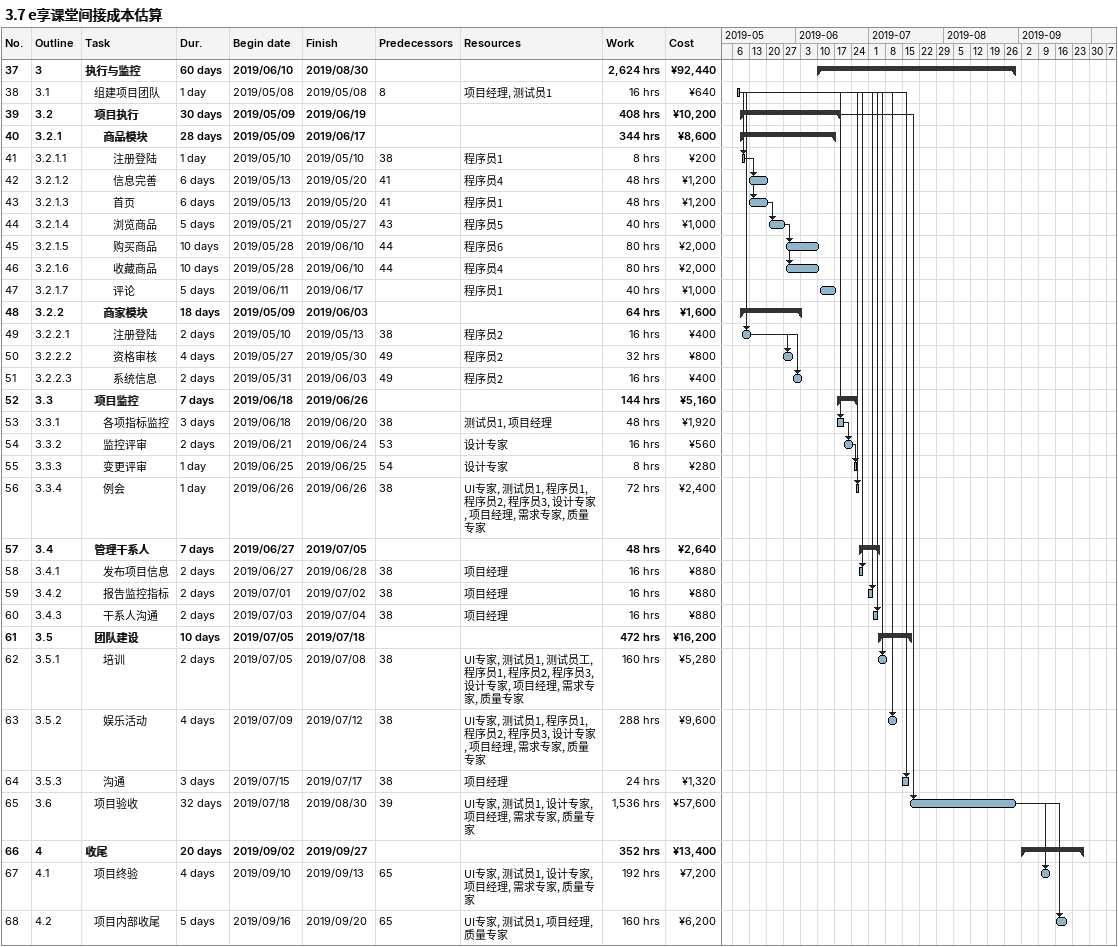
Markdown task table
3.7 e享课堂间接成本估算

| ID | WBS | Task | Duration | Start | Finish | Predecessors | Resources | Work (h) | Cost (¥) |
|---|---|---|---|---|---|---|---|---|---|
| 37 | 3 | **执行与监控** | 60d | 2019-06-10 | 2019-08-30 |  |  | 2624 | 92440 |
| 38 | 3.1 | 组建项目团队 | 1d | 2019-05-08 | 2019-05-08 | 8 | 项目经理, 测试员1 | 16 | 640 |
| 39 | 3.2 | **项目执行** | 30d | 2019-05-09 | 2019-06-19 |  |  | 408 | 10200 |
| 40 | 3.2.1 | **商品模块** | 28d | 2019-05-09 | 2019-06-17 |  |  | 344 | 8600 |
| 41 | 3.2.1.1 | 注册登陆 | 1d | 2019-05-10 | 2019-05-10 | 38 | 程序员1 | 8 | 200 |
| 42 | 3.2.1.2 | 信息完善 | 6d | 2019-05-13 | 2019-05-20 | 41 | 程序员4 | 48 | 1200 |
| 43 | 3.2.1.3 | 首页 | 6d | 2019-05-13 | 2019-05-20 | 41 | 程序员1 | 48 | 1200 |
| 44 | 3.2.1.4 | 浏览商品 | 5d | 2019-05-21 | 2019-05-27 | 43 | 程序员5 | 40 | 1000 |
| 45 | 3.2.1.5 | 购买商品 | 10d | 2019-05-28 | 2019-06-10 | 44 | 程序员6 | 80 | 2000 |
| 46 | 3.2.1.6 | 收藏商品 | 10d | 2019-05-28 | 2019-06-10 | 44 | 程序员4 | 80 | 2000 |
| 47 | 3.2.1.7 | 评论 | 5d | 2019-06-11 | 2019-06-17 |  | 程序员1 | 40 | 1000 |
| 48 | 3.2.2 | **商家模块** | 18d | 2019-05-09 | 2019-06-03 |  |  | 64 | 1600 |
| 49 | 3.2.2.1 | 注册登陆 | 2d | 2019-05-10 | 2019-05-13 | 38 | 程序员2 | 16 | 400 |
| 50 | 3.2.2.2 | 资格审核 | 4d | 2019-05-27 | 2019-05-30 | 49 | 程序员2 | 32 | 800 |
| 51 | 3.2.2.3 | 系统信息 | 2d | 2019-05-31 | 2019-06-03 | 49 | 程序员2 | 16 | 400 |
| 52 | 3.3 | **项目监控** | 7d | 2019-06-18 | 2019-06-26 |  |  | 144 | 5160 |
| 53 | 3.3.1 | 各项指标监控 | 3d | 2019-06-18 | 2019-06-20 | 38 | 测试员1, 项目经理 | 48 | 1920 |
| 54 | 3.3.2 | 监控评审 | 2d | 2019-06-21 | 2019-06-24 | 53 | 设计专家 | 16 | 560 |
| 55 | 3.3.3 | 变更评审 | 1d | 2019-06-25 | 2019-06-25 | 54 | 设计专家 | 8 | 280 |
| 56 | 3.3.4 | 例会 | 1d | 2019-06-26 | 2019-06-26 | 38 | UI专家, 测试员1, 程序员1, 程序员2, 程序员3, 设计专家, 项目经理, 需求专家, 质量专家 | 72 | 2400 |
| 57 | 3.4 | **管理干系人** | 7d | 2019-06-27 | 2019-07-05 |  |  | 48 | 2640 |
| 58 | 3.4.1 | 发布项目信息 | 2d | 2019-06-27 | 2019-06-28 | 38 | 项目经理 | 16 | 880 |
| 59 | 3.4.2 | 报告监控指标 | 2d | 2019-07-01 | 2019-07-02 | 38 | 项目经理 | 16 | 880 |
| 60 | 3.4.3 | 干系人沟通 | 2d | 2019-07-03 | 2019-07-04 | 38 | 项目经理 | 16 | 880 |
| 61 | 3.5 | **团队建设** | 10d | 2019-07-05 | 2019-07-18 |  |  | 472 | 16200 |
| 62 | 3.5.1 | 培训 | 2d | 2019-07-05 | 2019-07-08 | 38 | UI专家, 测试员1, 测试员工, 程序员1, 程序员2, 程序员3, 设计专家, 项目经理, 需求专家, 质量专家 | 160 | 5280 |
| 63 | 3.5.2 | 娱乐活动 | 4d | 2019-07-09 | 2019-07-12 | 38 | UI专家, 测试员1, 程序员1, 程序员2, 程序员3, 设计专家, 项目经理, 需求专家, 质量专家 | 288 | 9600 |
| 64 | 3.5.3 | 沟通 | 3d | 2019-07-15 | 2019-07-17 | 38 | 项目经理 | 24 | 1320 |
| 65 | 3.6 | 项目验收 | 32d | 2019-07-18 | 2019-08-30 | 39 | UI专家, 测试员1, 设计专家, 项目经理, 需求专家, 质量专家 | 1536 | 57600 |
| 66 | 4 | **收尾** | 20d | 2019-09-02 | 2019-09-27 |  |  | 352 | 13400 |
| 67 | 4.1 | 项目终验 | 4d | 2019-09-10 | 2019-09-13 | 65 | UI专家, 测试员1, 设计专家, 项目经理, 需求专家, 质量专家 | 192 | 7200 |
| 68 | 4.2 | 项目内部收尾 | 5d | 2019-09-16 | 2019-09-20 | 65 | UI专家, 测试员1, 项目经理, 质量专家 | 160 | 6200 |
